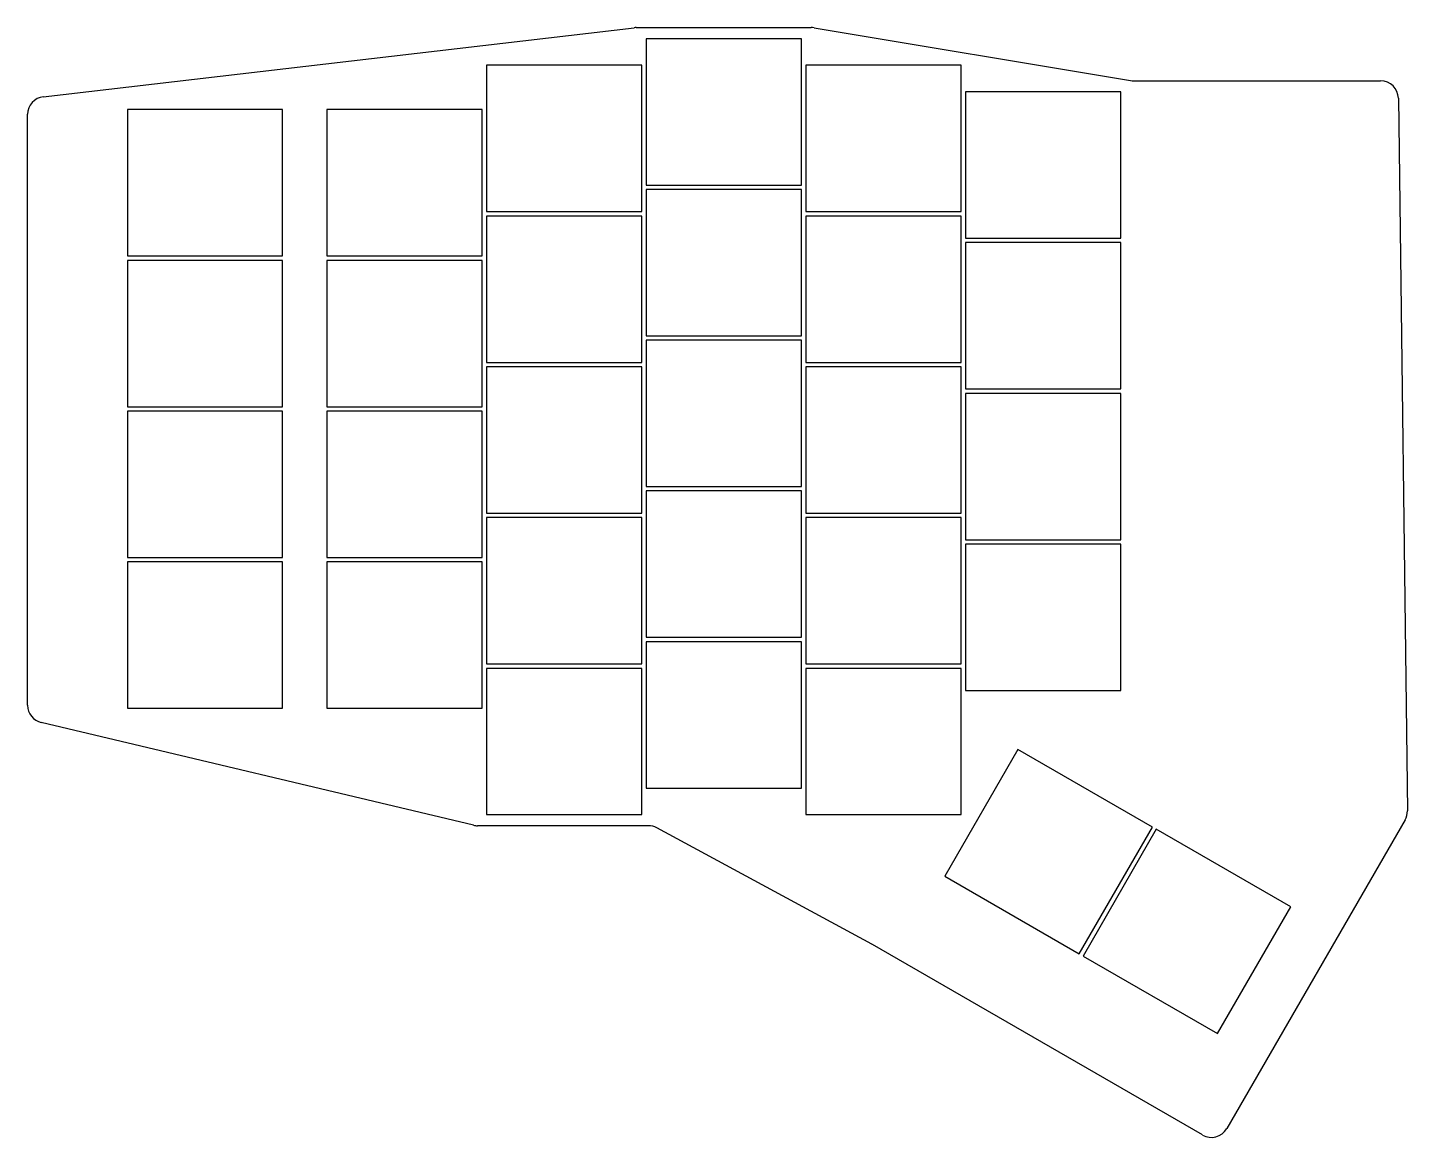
# Model space of a CAD drawing. Header units: millimetres. Extents: x 80 to 236, y -140 to -14.
import ezdxf

# ---------------------------------------------------------------- set-up
doc = ezdxf.new("R2010")
doc.units = ezdxf.units.MM

msp = doc.modelspace()

# ---------------------------------------------------------------- linework, layer by layer
for p, q in [((81.77, -22.29), (148.38, -14.51)), ((148.62, -14.5), (168.33, -14.5)), ((168.66, -14.53), (204.34, -20.47)), ((167.25, -15.75), (149.75, -15.75)), ((149.75, -15.75), (149.75, -32.25)), ((167.25, -32.25), (167.25, -15.75)), ((149.25, -18.75), (131.75, -18.75)), ((131.75, -18.75), (131.75, -35.25)), ((149.25, -35.25), (149.25, -18.75)), ((185.25, -18.75), (167.75, -18.75)), ((167.75, -18.75), (167.75, -35.25)), ((185.25, -35.25), (185.25, -18.75)), ((203.25, -21.75), (185.75, -21.75)), ((185.75, -21.75), (185.75, -38.25)), ((203.25, -38.25), (203.25, -21.75)), ((204.67, -20.5), (232.53, -20.5)), ((234.53, -22.47), (235.55, -102.8)), ((80, -90.92), (80, -24.28)), ((108.75, -23.75), (91.25, -23.75)), ((91.25, -23.75), (91.25, -40.25)), ((108.75, -40.25), (108.75, -23.75)), ((131.25, -23.75), (113.75, -23.75)), ((113.75, -23.75), (113.75, -40.25)), ((131.25, -40.25), (131.25, -23.75)), ((149.75, -32.25), (167.25, -32.25)), ((167.25, -32.75), (149.75, -32.75)), ((149.75, -32.75), (149.75, -49.25)), ((167.25, -49.25), (167.25, -32.75)), ((131.75, -35.25), (149.25, -35.25)), ((149.25, -35.75), (131.75, -35.75)), ((131.75, -35.75), (131.75, -52.25)), ((149.25, -52.25), (149.25, -35.75)), ((167.75, -35.25), (185.25, -35.25)), ((185.25, -35.75), (167.75, -35.75)), ((167.75, -35.75), (167.75, -52.25)), ((185.25, -52.25), (185.25, -35.75)), ((185.75, -38.25), (203.25, -38.25)), ((203.25, -38.75), (185.75, -38.75)), ((185.75, -38.75), (185.75, -55.25)), ((203.25, -55.25), (203.25, -38.75)), ((91.25, -40.25), (108.75, -40.25)), ((113.75, -40.25), (131.25, -40.25)), ((108.75, -40.75), (91.25, -40.75)), ((91.25, -40.75), (91.25, -57.25)), ((108.75, -57.25), (108.75, -40.75)), ((131.25, -40.75), (113.75, -40.75)), ((113.75, -40.75), (113.75, -57.25)), ((131.25, -57.25), (131.25, -40.75)), ((149.75, -49.25), (167.25, -49.25)), ((167.25, -49.75), (149.75, -49.75)), ((149.75, -49.75), (149.75, -66.25)), ((167.25, -66.25), (167.25, -49.75)), ((131.75, -52.25), (149.25, -52.25)), ((149.25, -52.75), (131.75, -52.75)), ((131.75, -52.75), (131.75, -69.25)), ((149.25, -69.25), (149.25, -52.75)), ((167.75, -52.25), (185.25, -52.25)), ((185.25, -52.75), (167.75, -52.75)), ((167.75, -52.75), (167.75, -69.25)), ((185.25, -69.25), (185.25, -52.75)), ((185.75, -55.25), (203.25, -55.25)), ((203.25, -55.75), (185.75, -55.75)), ((185.75, -55.75), (185.75, -72.25)), ((203.25, -72.25), (203.25, -55.75)), ((91.25, -57.25), (108.75, -57.25)), ((113.75, -57.25), (131.25, -57.25)), ((108.75, -57.75), (91.25, -57.75)), ((91.25, -57.75), (91.25, -74.25)), ((108.75, -74.25), (108.75, -57.75)), ((131.25, -57.75), (113.75, -57.75)), ((113.75, -57.75), (113.75, -74.25)), ((131.25, -74.25), (131.25, -57.75)), ((149.75, -66.25), (167.25, -66.25)), ((167.25, -66.75), (149.75, -66.75)), ((149.75, -66.75), (149.75, -83.25)), ((167.25, -83.25), (167.25, -66.75)), ((131.75, -69.25), (149.25, -69.25)), ((149.25, -69.75), (131.75, -69.75)), ((131.75, -69.75), (131.75, -86.25)), ((149.25, -86.25), (149.25, -69.75)), ((167.75, -69.25), (185.25, -69.25)), ((185.25, -69.75), (167.75, -69.75)), ((167.75, -69.75), (167.75, -86.25)), ((185.25, -86.25), (185.25, -69.75)), ((185.75, -72.25), (203.25, -72.25)), ((203.25, -72.75), (185.75, -72.75)), ((185.75, -72.75), (185.75, -89.25)), ((203.25, -89.25), (203.25, -72.75)), ((91.25, -74.25), (108.75, -74.25)), ((113.75, -74.25), (131.25, -74.25)), ((108.75, -74.75), (91.25, -74.75)), ((91.25, -74.75), (91.25, -91.25)), ((108.75, -91.25), (108.75, -74.75)), ((131.25, -74.75), (113.75, -74.75)), ((113.75, -74.75), (113.75, -91.25)), ((131.25, -91.25), (131.25, -74.75)), ((149.75, -83.25), (167.25, -83.25)), ((167.25, -83.75), (149.75, -83.75)), ((149.75, -83.75), (149.75, -100.25)), ((167.25, -100.25), (167.25, -83.75)), ((131.75, -86.25), (149.25, -86.25)), ((149.25, -86.75), (131.75, -86.75)), ((131.75, -86.75), (131.75, -103.25)), ((149.25, -103.25), (149.25, -86.75)), ((167.75, -86.25), (185.25, -86.25)), ((185.25, -86.75), (167.75, -86.75)), ((167.75, -86.75), (167.75, -103.25)), ((185.25, -103.25), (185.25, -86.75)), ((185.75, -89.25), (203.25, -89.25)), ((91.25, -91.25), (108.75, -91.25)), ((113.75, -91.25), (131.25, -91.25)), ((130.27, -104.45), (81.54, -92.87)), ((191.65, -95.9), (183.4, -110.19)), ((206.81, -104.65), (191.65, -95.9)), ((149.75, -100.25), (167.25, -100.25)), ((131.75, -103.25), (149.25, -103.25)), ((167.75, -103.25), (185.25, -103.25)), ((235.28, -103.83), (215.18, -138.64)), ((149.99, -104.5), (130.73, -104.5)), ((175.19, -117.86), (150.95, -104.74)), ((198.56, -118.94), (206.81, -104.65)), ((207.24, -104.9), (198.99, -119.19)), ((222.39, -113.65), (207.24, -104.9)), ((183.4, -110.19), (198.56, -118.94)), ((214.14, -127.94), (222.39, -113.65)), ((212.45, -139.37), (175.23, -117.89)), ((198.99, -119.19), (214.14, -127.94))]:
    msp.add_line(p, q)
for centre, start, end in [((148.62, -16.5), 90, 96.6613), ((168.33, -16.5), 80.5377, 90), ((204.67, -18.5), 260.5377, 270), ((232.53, -22.5), 0.7305, 90), ((82, -24.28), 96.6613, 180), ((82, -90.92), 180, 256.6331), ((233.55, -102.83), 330, 0.7305), ((130.73, -102.5), 256.6331, 270), ((149.99, -106.5), 61.5747, 90), ((174.23, -119.62), 60, 61.5747), ((213.45, -137.64), 240, 330)]:
    msp.add_arc(centre, 2, start, end)

doc.saveas('drawing.dxf')
